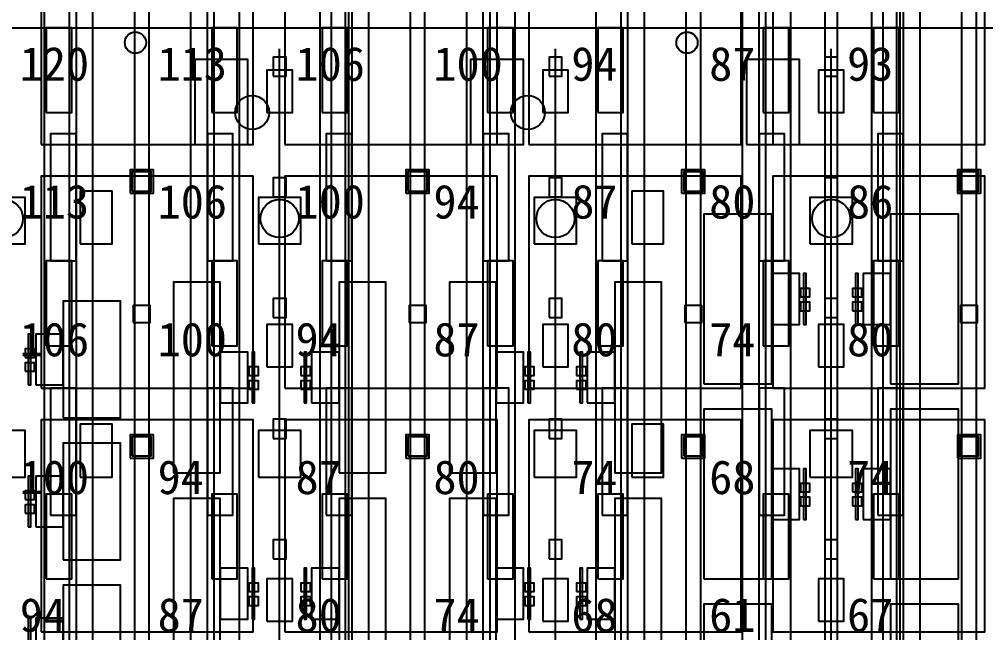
# Model space of a CAD drawing. Header units: metres. Extents: x -1640 to 1560, y -268 to 2338.
# Drawn here: x 212.48 to 258.03, y 934.46 to 963.4 of the extents above; entities that cross this region are included whole.
import ezdxf

# ---------------------------------------------------------------- set-up
doc = ezdxf.new("R2010")
doc.units = ezdxf.units.M
for name, color, linetype in [('1F_CHL', 4, 'Continuous'), ('1F_PUMP', 2, 'Continuous'), ('1F_SCR', 3, 'Continuous'), ('1F_STRUCT_COLUMN', 8, 'Continuous'), ('2F_CSF_LATERAL_RACK_CONCEPT', 9, 'Continuous'), ('2F_RFG', 5, 'Continuous'), ('2F_STRUCT_COLUMN', 8, 'Continuous'), ('2F_VMB', 6, 'Continuous'), ('3F_CLEANROOM_OVERHEAD_PIPE_DUCT_CONCEPT', 9, 'Continuous'), ('3F_CMP', 5, 'Continuous'), ('3F_EHS_EGRESS_DIST_M', 2, 'Continuous'), ('3F_EHS_EXTINGUISHER_HYDRANT_CABINET_CONCEPT', 1, 'Continuous'), ('3F_EHS_GAS_DETECTOR', 6, 'Continuous'), ('3F_EHS_SAFETY_SHOWER_EYEWASH_CONCEPT', 3, 'Continuous'), ('3F_FOUP', 5, 'Continuous'), ('3F_IMP', 1, 'Continuous'), ('3F_OHT', 9, 'Continuous'), ('3F_OHTV', 1, 'Continuous'), ('3F_STK', 3, 'Continuous'), ('3F_STRUCT_COLUMN', 8, 'Continuous'), ('3F_TBAR', 6, 'Continuous'), ('3F_WET', 6, 'Continuous'), ('4F_FFU', 1, 'Continuous'), ('4F_STRUCT_PLENUM_TRUSS_CONCEPT', 9, 'Continuous'), ('5F_CHL', 4, 'Continuous'), ('5F_PUMP', 2, 'Continuous'), ('5F_SCR', 3, 'Continuous'), ('5F_STRUCT_COLUMN', 8, 'Continuous'), ('6F_CSF_LATERAL_RACK_CONCEPT', 9, 'Continuous'), ('6F_RFG', 5, 'Continuous'), ('6F_STRUCT_COLUMN', 8, 'Continuous'), ('6F_VMB', 6, 'Continuous'), ('7F_CLEANROOM_OVERHEAD_PIPE_DUCT_CONCEPT', 9, 'Continuous'), ('7F_CMP', 5, 'Continuous'), ('7F_EHS_EGRESS_DIST_M', 2, 'Continuous'), ('7F_EHS_EXTINGUISHER_HYDRANT_CABINET_CONCEPT', 1, 'Continuous'), ('7F_EHS_GAS_DETECTOR', 6, 'Continuous'), ('7F_EHS_SAFETY_SHOWER_EYEWASH_CONCEPT', 3, 'Continuous'), ('7F_FOUP', 5, 'Continuous'), ('7F_IMP', 1, 'Continuous'), ('7F_OHT', 9, 'Continuous'), ('7F_OHTV', 1, 'Continuous'), ('7F_STK', 3, 'Continuous'), ('7F_STRUCT_COLUMN', 8, 'Continuous'), ('7F_TBAR', 6, 'Continuous'), ('7F_WET', 6, 'Continuous'), ('8F_FFU', 1, 'Continuous'), ('8F_STRUCT_PLENUM_TRUSS_CONCEPT', 9, 'Continuous'), ('EHS_TREATED_EXHAUST', 30, 'Continuous'), ('UTIL_PCW.R_CONCEPT', 1, 'Continuous'), ('UTIL_PCW.S_CONCEPT', 6, 'Continuous')]:
    doc.layers.add(name, color=color, linetype=linetype)

msp = doc.modelspace()

# ---------------------------------------------------------------- linework, layer by layer
at = {"layer": '1F_CHL'}
for points in [[(215.35, 952.8), (216.85, 952.8), (216.85, 955.3), (215.35, 955.3)], [(241.35, 952.8), (242.85, 952.8), (242.85, 955.3), (241.35, 955.3)], [(215.35, 941.8), (216.85, 941.8), (216.85, 944.3), (215.35, 944.3)], [(241.35, 941.8), (242.85, 941.8), (242.85, 944.3), (241.35, 944.3)]]:
    msp.add_lwpolyline(points, close=True, dxfattribs=at)
at = {"layer": '1F_PUMP'}
for points in [[(213.75, 959), (214.95, 959), (214.95, 963), (213.75, 963)], [(221.55, 959), (222.75, 959), (222.75, 963), (221.55, 963)], [(226.75, 959), (227.95, 959), (227.95, 963), (226.75, 963)], [(234.55, 959), (235.75, 959), (235.75, 963), (234.55, 963)], [(239.75, 959), (240.95, 959), (240.95, 963), (239.75, 963)], [(247.55, 959), (248.75, 959), (248.75, 963), (247.55, 963)], [(252.75, 959), (253.95, 959), (253.95, 963), (252.75, 963)], [(213.75, 948), (214.95, 948), (214.95, 952), (213.75, 952)], [(221.55, 948), (222.75, 948), (222.75, 952), (221.55, 952)], [(226.75, 948), (227.95, 948), (227.95, 952), (226.75, 952)], [(234.55, 948), (235.75, 948), (235.75, 952), (234.55, 952)], [(239.75, 948), (240.95, 948), (240.95, 952), (239.75, 952)], [(247.55, 948), (248.75, 948), (248.75, 952), (247.55, 952)], [(252.75, 948), (253.95, 948), (253.95, 952), (252.75, 952)], [(213.75, 937), (214.95, 937), (214.95, 941), (213.75, 941)], [(221.55, 937), (222.75, 937), (222.75, 941), (221.55, 941)], [(226.75, 937), (227.95, 937), (227.95, 941), (226.75, 941)], [(234.55, 937), (235.75, 937), (235.75, 941), (234.55, 941)], [(239.75, 937), (240.95, 937), (240.95, 941), (239.75, 941)], [(247.55, 937), (248.75, 937), (248.75, 941), (247.55, 941)], [(252.75, 937), (253.95, 937), (253.95, 941), (252.75, 941)]]:
    msp.add_lwpolyline(points, close=True, dxfattribs=at)
at = {"layer": '1F_SCR'}
for points in [[(210.75, 952.8), (212.75, 952.8), (212.75, 955), (210.75, 955)], [(223.75, 952.8), (225.75, 952.8), (225.75, 955), (223.75, 955)], [(236.75, 952.8), (238.75, 952.8), (238.75, 955), (236.75, 955)], [(249.75, 952.8), (251.75, 952.8), (251.75, 955), (249.75, 955)], [(210.75, 941.8), (212.75, 941.8), (212.75, 944), (210.75, 944)], [(223.75, 941.8), (225.75, 941.8), (225.75, 944), (223.75, 944)], [(236.75, 941.8), (238.75, 941.8), (238.75, 944), (236.75, 944)], [(249.75, 941.8), (251.75, 941.8), (251.75, 944), (249.75, 944)]]:
    msp.add_lwpolyline(points, close=True, dxfattribs=at)
at = {"layer": '1F_STRUCT_COLUMN'}
for points in [[(217.7, 955.2), (218.8, 955.2), (218.8, 956.3), (217.7, 956.3)], [(230.7, 955.2), (231.8, 955.2), (231.8, 956.3), (230.7, 956.3)], [(243.7, 955.2), (244.8, 955.2), (244.8, 956.3), (243.7, 956.3)], [(256.7, 955.2), (257.8, 955.2), (257.8, 956.3), (256.7, 956.3)], [(217.7, 942.7), (218.8, 942.7), (218.8, 943.8), (217.7, 943.8)], [(230.7, 942.7), (231.8, 942.7), (231.8, 943.8), (230.7, 943.8)], [(243.7, 942.7), (244.8, 942.7), (244.8, 943.8), (243.7, 943.8)], [(256.7, 942.7), (257.8, 942.7), (257.8, 943.8), (256.7, 943.8)]]:
    msp.add_lwpolyline(points, close=True, dxfattribs=at)
at = {"layer": '2F_CSF_LATERAL_RACK_CONCEPT'}
for points in [[(215.15, 891), (215.95, 891), (215.95, 1041), (215.15, 1041)], [(220.55, 891), (221.35, 891), (221.35, 1041), (220.55, 1041)], [(228.15, 891), (228.95, 891), (228.95, 1041), (228.15, 1041)], [(233.55, 891), (234.35, 891), (234.35, 1041), (233.55, 1041)], [(241.15, 891), (241.95, 891), (241.95, 1041), (241.15, 1041)], [(246.55, 891), (247.35, 891), (247.35, 1041), (246.55, 1041)], [(254.15, 891), (254.95, 891), (254.95, 1041), (254.15, 1041)]]:
    msp.add_lwpolyline(points, close=True, dxfattribs=at)
at = {"layer": '2F_RFG'}
for points in [[(213.95, 952), (215.15, 952), (215.15, 958), (213.95, 958)], [(221.35, 952), (222.55, 952), (222.55, 958), (221.35, 958)], [(226.95, 952), (228.15, 952), (228.15, 958), (226.95, 958)], [(234.35, 952), (235.55, 952), (235.55, 958), (234.35, 958)], [(239.95, 952), (241.15, 952), (241.15, 958), (239.95, 958)], [(247.35, 952), (248.55, 952), (248.55, 958), (247.35, 958)], [(252.95, 952), (254.15, 952), (254.15, 958), (252.95, 958)], [(213.95, 940), (215.15, 940), (215.15, 946), (213.95, 946)], [(221.35, 940), (222.55, 940), (222.55, 946), (221.35, 946)], [(226.95, 940), (228.15, 940), (228.15, 946), (226.95, 946)], [(234.35, 940), (235.55, 940), (235.55, 946), (234.35, 946)], [(239.95, 940), (241.15, 940), (241.15, 946), (239.95, 946)], [(247.35, 940), (248.55, 940), (248.55, 946), (247.35, 946)], [(252.95, 940), (254.15, 940), (254.15, 946), (252.95, 946)]]:
    msp.add_lwpolyline(points, close=True, dxfattribs=at)
at = {"layer": '2F_STRUCT_COLUMN'}
for points in [[(217.8, 955.3), (218.7, 955.3), (218.7, 956.2), (217.8, 956.2)], [(230.8, 955.3), (231.7, 955.3), (231.7, 956.2), (230.8, 956.2)], [(243.8, 955.3), (244.7, 955.3), (244.7, 956.2), (243.8, 956.2)], [(256.8, 955.3), (257.7, 955.3), (257.7, 956.2), (256.8, 956.2)], [(217.8, 942.8), (218.7, 942.8), (218.7, 943.7), (217.8, 943.7)], [(230.8, 942.8), (231.7, 942.8), (231.7, 943.7), (230.8, 943.7)], [(243.8, 942.8), (244.7, 942.8), (244.7, 943.7), (243.8, 943.7)], [(256.8, 942.8), (257.7, 942.8), (257.7, 943.7), (256.8, 943.7)]]:
    msp.add_lwpolyline(points, close=True, dxfattribs=at)
at = {"layer": '2F_VMB'}
for points in [[(224.15, 959), (225.35, 959), (225.35, 961), (224.15, 961)], [(237.15, 959), (238.35, 959), (238.35, 961), (237.15, 961)], [(250.15, 959), (251.35, 959), (251.35, 961), (250.15, 961)], [(224.15, 947), (225.35, 947), (225.35, 949), (224.15, 949)], [(237.15, 947), (238.35, 947), (238.35, 949), (237.15, 949)], [(250.15, 947), (251.35, 947), (251.35, 949), (250.15, 949)], [(224.15, 935), (225.35, 935), (225.35, 937), (224.15, 937)], [(237.15, 935), (238.35, 935), (238.35, 937), (237.15, 937)], [(250.15, 935), (251.35, 935), (251.35, 937), (250.15, 937)]]:
    msp.add_lwpolyline(points, close=True, dxfattribs=at)
at = {"layer": '3F_CLEANROOM_OVERHEAD_PIPE_DUCT_CONCEPT'}
for points in [[(213.65, 890), (214.85, 890), (214.85, 1042), (213.65, 1042)], [(221.65, 890), (222.85, 890), (222.85, 1042), (221.65, 1042)], [(226.65, 890), (227.85, 890), (227.85, 1042), (226.65, 1042)], [(234.65, 890), (235.85, 890), (235.85, 1042), (234.65, 1042)], [(239.65, 890), (240.85, 890), (240.85, 1042), (239.65, 1042)], [(247.65, 890), (248.85, 890), (248.85, 1042), (247.65, 1042)], [(252.65, 890), (253.85, 890), (253.85, 1042), (252.65, 1042)]]:
    msp.add_lwpolyline(points, close=True, dxfattribs=at)
at = {"layer": '3F_CMP'}
for points in [[(214.55, 944.6), (217.25, 944.6), (217.25, 950.1), (214.55, 950.1)], [(213.25, 946.15), (214.55, 946.15), (214.55, 948.55), (213.25, 948.55)], [(214.55, 937.9), (217.25, 937.9), (217.25, 943.4), (214.55, 943.4)], [(213.25, 939.45), (214.55, 939.45), (214.55, 941.85), (213.25, 941.85)], [(214.55, 931.2), (217.25, 931.2), (217.25, 936.7), (214.55, 936.7)], [(213.25, 932.75), (214.55, 932.75), (214.55, 935.15), (213.25, 935.15)]]:
    msp.add_lwpolyline(points, close=True, dxfattribs=at)
at = {"layer": '3F_EHS_EXTINGUISHER_HYDRANT_CABINET_CONCEPT'}
for centre in [(217.95, 962.3), (243.95, 962.3)]:
    msp.add_circle(centre, 0.5, dxfattribs=at)
at = {"layer": '3F_EHS_GAS_DETECTOR'}
for centre in [(211.75, 954), (224.75, 954), (237.75, 954), (250.75, 954)]:
    msp.add_circle(centre, 0.9, dxfattribs=at)
at = {"layer": '3F_EHS_SAFETY_SHOWER_EYEWASH_CONCEPT'}
for centre in [(223.45, 959), (236.45, 959)]:
    msp.add_circle(centre, 0.8, dxfattribs=at)
at = {"layer": '3F_FOUP'}
for points in [[(249.3, 950.3), (249.75, 950.3), (249.75, 950.7), (249.3, 950.7)], [(251.75, 950.3), (252.2, 950.3), (252.2, 950.7), (251.75, 950.7)], [(249.3, 949.65), (249.75, 949.65), (249.75, 950.05), (249.3, 950.05)], [(251.75, 949.65), (252.2, 949.65), (252.2, 950.05), (251.75, 950.05)], [(212.75, 947.45), (213.2, 947.45), (213.2, 947.85), (212.75, 947.85)], [(212.75, 946.8), (213.2, 946.8), (213.2, 947.2), (212.75, 947.2)], [(223.3, 946.6), (223.75, 946.6), (223.75, 947), (223.3, 947)], [(225.75, 946.6), (226.2, 946.6), (226.2, 947), (225.75, 947)], [(236.3, 946.6), (236.75, 946.6), (236.75, 947), (236.3, 947)], [(238.75, 946.6), (239.2, 946.6), (239.2, 947), (238.75, 947)], [(223.3, 945.95), (223.75, 945.95), (223.75, 946.35), (223.3, 946.35)], [(225.75, 945.95), (226.2, 945.95), (226.2, 946.35), (225.75, 946.35)], [(236.3, 945.95), (236.75, 945.95), (236.75, 946.35), (236.3, 946.35)], [(238.75, 945.95), (239.2, 945.95), (239.2, 946.35), (238.75, 946.35)], [(249.3, 941.1), (249.75, 941.1), (249.75, 941.5), (249.3, 941.5)], [(251.75, 941.1), (252.2, 941.1), (252.2, 941.5), (251.75, 941.5)], [(212.75, 940.75), (213.2, 940.75), (213.2, 941.15), (212.75, 941.15)], [(249.3, 940.45), (249.75, 940.45), (249.75, 940.85), (249.3, 940.85)], [(251.75, 940.45), (252.2, 940.45), (252.2, 940.85), (251.75, 940.85)], [(212.75, 940.1), (213.2, 940.1), (213.2, 940.5), (212.75, 940.5)], [(223.3, 936.4), (223.75, 936.4), (223.75, 936.8), (223.3, 936.8)], [(225.75, 936.4), (226.2, 936.4), (226.2, 936.8), (225.75, 936.8)], [(236.3, 936.4), (236.75, 936.4), (236.75, 936.8), (236.3, 936.8)], [(238.75, 936.4), (239.2, 936.4), (239.2, 936.8), (238.75, 936.8)], [(223.3, 935.75), (223.75, 935.75), (223.75, 936.15), (223.3, 936.15)], [(225.75, 935.75), (226.2, 935.75), (226.2, 936.15), (225.75, 936.15)], [(236.3, 935.75), (236.75, 935.75), (236.75, 936.15), (236.3, 936.15)], [(238.75, 935.75), (239.2, 935.75), (239.2, 936.15), (238.75, 936.15)]]:
    msp.add_lwpolyline(points, close=True, dxfattribs=at)
at = {"layer": '3F_IMP'}
for points in [[(244.75, 946.2), (247.95, 946.2), (247.95, 954.2), (244.75, 954.2)], [(253.55, 946.2), (256.75, 946.2), (256.75, 954.2), (253.55, 954.2)], [(247.95, 949), (249.25, 949), (249.25, 951.4), (247.95, 951.4)], [(252.25, 949), (253.55, 949), (253.55, 951.4), (252.25, 951.4)], [(244.75, 937), (247.95, 937), (247.95, 945), (244.75, 945)], [(253.55, 937), (256.75, 937), (256.75, 945), (253.55, 945)], [(247.95, 939.8), (249.25, 939.8), (249.25, 942.2), (247.95, 942.2)], [(252.25, 939.8), (253.55, 939.8), (253.55, 942.2), (252.25, 942.2)], [(244.75, 927.8), (247.95, 927.8), (247.95, 935.8), (244.75, 935.8)], [(253.55, 927.8), (256.75, 927.8), (256.75, 935.8), (253.55, 935.8)]]:
    msp.add_lwpolyline(points, close=True, dxfattribs=at)
at = {"layer": '3F_OHT'}
for p, q in [((224.75, 890), (224.75, 962)), ((237.75, 890), (237.75, 962)), ((250.75, 890), (250.75, 962))]:
    msp.add_line(p, q, dxfattribs=at)
at = {"layer": '3F_OHTV'}
for points in [[(224.45, 960.71), (225.05, 960.71), (225.05, 961.61), (224.45, 961.61)], [(237.45, 960.71), (238.05, 960.71), (238.05, 961.61), (237.45, 961.61)], [(250.45, 960.71), (251.05, 960.71), (251.05, 961.61), (250.45, 961.61)], [(224.45, 955.02), (225.05, 955.02), (225.05, 955.92), (224.45, 955.92)], [(237.45, 955.02), (238.05, 955.02), (238.05, 955.92), (237.45, 955.92)], [(250.45, 955.02), (251.05, 955.02), (251.05, 955.92), (250.45, 955.92)], [(224.45, 949.33), (225.05, 949.33), (225.05, 950.23), (224.45, 950.23)], [(237.45, 949.33), (238.05, 949.33), (238.05, 950.23), (237.45, 950.23)], [(250.45, 949.33), (251.05, 949.33), (251.05, 950.23), (250.45, 950.23)], [(224.45, 943.63), (225.05, 943.63), (225.05, 944.53), (224.45, 944.53)], [(237.45, 943.63), (238.05, 943.63), (238.05, 944.53), (237.45, 944.53)], [(250.45, 943.63), (251.05, 943.63), (251.05, 944.53), (250.45, 944.53)], [(224.45, 937.94), (225.05, 937.94), (225.05, 938.84), (224.45, 938.84)], [(237.45, 937.94), (238.05, 937.94), (238.05, 938.84), (237.45, 938.84)], [(250.45, 937.94), (251.05, 937.94), (251.05, 938.84), (250.45, 938.84)]]:
    msp.add_lwpolyline(points, close=True, dxfattribs=at)
at = {"layer": '3F_STK'}
for points in [[(220.75, 957.5), (223.25, 957.5), (223.25, 961.5), (220.75, 961.5)], [(233.75, 957.5), (236.25, 957.5), (236.25, 961.5), (233.75, 961.5)], [(246.75, 957.5), (249.25, 957.5), (249.25, 961.5), (246.75, 961.5)]]:
    msp.add_lwpolyline(points, close=True, dxfattribs=at)
at = {"layer": '3F_STRUCT_COLUMN'}
for points in [[(217.85, 949.1), (218.65, 949.1), (218.65, 949.9), (217.85, 949.9)], [(230.85, 949.1), (231.65, 949.1), (231.65, 949.9), (230.85, 949.9)], [(243.85, 949.1), (244.65, 949.1), (244.65, 949.9), (243.85, 949.9)], [(256.85, 949.1), (257.65, 949.1), (257.65, 949.9), (256.85, 949.9)]]:
    msp.add_lwpolyline(points, close=True, dxfattribs=at)
at = {"layer": '3F_TBAR'}
for points in [[(249.45, 949), (249.57, 949), (249.57, 951.4), (249.45, 951.4)], [(251.9, 949), (252.02, 949), (252.02, 951.4), (251.9, 951.4)], [(212.9, 946.15), (213.02, 946.15), (213.02, 948.55), (212.9, 948.55)], [(223.45, 945.3), (223.57, 945.3), (223.57, 947.7), (223.45, 947.7)], [(225.9, 945.3), (226.02, 945.3), (226.02, 947.7), (225.9, 947.7)], [(236.45, 945.3), (236.57, 945.3), (236.57, 947.7), (236.45, 947.7)], [(238.9, 945.3), (239.02, 945.3), (239.02, 947.7), (238.9, 947.7)], [(249.45, 939.8), (249.57, 939.8), (249.57, 942.2), (249.45, 942.2)], [(251.9, 939.8), (252.02, 939.8), (252.02, 942.2), (251.9, 942.2)], [(212.9, 939.45), (213.02, 939.45), (213.02, 941.85), (212.9, 941.85)], [(223.45, 935.1), (223.57, 935.1), (223.57, 937.5), (223.45, 937.5)], [(225.9, 935.1), (226.02, 935.1), (226.02, 937.5), (225.9, 937.5)], [(236.45, 935.1), (236.57, 935.1), (236.57, 937.5), (236.45, 937.5)], [(238.9, 935.1), (239.02, 935.1), (239.02, 937.5), (238.9, 937.5)], [(212.9, 932.75), (213.02, 932.75), (213.02, 935.15), (212.9, 935.15)]]:
    msp.add_lwpolyline(points, close=True, dxfattribs=at)
at = {"layer": '3F_WET'}
for points in [[(219.75, 942), (221.95, 942), (221.95, 951), (219.75, 951)], [(227.55, 942), (229.75, 942), (229.75, 951), (227.55, 951)], [(232.75, 942), (234.95, 942), (234.95, 951), (232.75, 951)], [(240.55, 942), (242.75, 942), (242.75, 951), (240.55, 951)], [(221.95, 945.3), (223.25, 945.3), (223.25, 947.7), (221.95, 947.7)], [(226.25, 945.3), (227.55, 945.3), (227.55, 947.7), (226.25, 947.7)], [(234.95, 945.3), (236.25, 945.3), (236.25, 947.7), (234.95, 947.7)], [(239.25, 945.3), (240.55, 945.3), (240.55, 947.7), (239.25, 947.7)], [(219.75, 931.8), (221.95, 931.8), (221.95, 940.8), (219.75, 940.8)], [(227.55, 931.8), (229.75, 931.8), (229.75, 940.8), (227.55, 940.8)], [(232.75, 931.8), (234.95, 931.8), (234.95, 940.8), (232.75, 940.8)], [(240.55, 931.8), (242.75, 931.8), (242.75, 940.8), (240.55, 940.8)], [(221.95, 935.1), (223.25, 935.1), (223.25, 937.5), (221.95, 937.5)], [(226.25, 935.1), (227.55, 935.1), (227.55, 937.5), (226.25, 937.5)], [(234.95, 935.1), (236.25, 935.1), (236.25, 937.5), (234.95, 937.5)], [(239.25, 935.1), (240.55, 935.1), (240.55, 937.5), (239.25, 937.5)]]:
    msp.add_lwpolyline(points, close=True, dxfattribs=at)
at = {"layer": '4F_FFU'}
for points in [[(213.5, 957.5), (223.5, 957.5), (223.5, 967.5), (213.5, 967.5)], [(225, 957.5), (235, 957.5), (235, 967.5), (225, 967.5)], [(236.5, 957.5), (246.5, 957.5), (246.5, 967.5), (236.5, 967.5)], [(248, 957.5), (258, 957.5), (258, 967.5), (248, 967.5)], [(213.5, 946), (223.5, 946), (223.5, 956), (213.5, 956)], [(225, 946), (235, 946), (235, 956), (225, 956)], [(236.5, 946), (246.5, 946), (246.5, 956), (236.5, 956)], [(248, 946), (258, 946), (258, 956), (248, 956)], [(213.5, 934.5), (223.5, 934.5), (223.5, 944.5), (213.5, 944.5)], [(225, 934.5), (235, 934.5), (235, 944.5), (225, 944.5)], [(236.5, 934.5), (246.5, 934.5), (246.5, 944.5), (236.5, 944.5)], [(248, 934.5), (258, 934.5), (258, 944.5), (248, 944.5)]]:
    msp.add_lwpolyline(points, close=True, dxfattribs=at)
at = {"layer": '4F_STRUCT_PLENUM_TRUSS_CONCEPT'}
for points in [[(217.9, 887), (218.6, 887), (218.6, 1045), (217.9, 1045)], [(230.9, 887), (231.6, 887), (231.6, 1045), (230.9, 1045)], [(243.9, 887), (244.6, 887), (244.6, 1045), (243.9, 1045)], [(256.9, 887), (257.6, 887), (257.6, 1045), (256.9, 1045)]]:
    msp.add_lwpolyline(points, close=True, dxfattribs=at)
at = {"layer": '5F_CHL'}
for points in [[(215.35, 952.8), (216.85, 952.8), (216.85, 955.3), (215.35, 955.3)], [(241.35, 952.8), (242.85, 952.8), (242.85, 955.3), (241.35, 955.3)], [(215.35, 941.8), (216.85, 941.8), (216.85, 944.3), (215.35, 944.3)], [(241.35, 941.8), (242.85, 941.8), (242.85, 944.3), (241.35, 944.3)]]:
    msp.add_lwpolyline(points, close=True, dxfattribs=at)
at = {"layer": '5F_PUMP'}
for points in [[(213.75, 959), (214.95, 959), (214.95, 963), (213.75, 963)], [(221.55, 959), (222.75, 959), (222.75, 963), (221.55, 963)], [(226.75, 959), (227.95, 959), (227.95, 963), (226.75, 963)], [(234.55, 959), (235.75, 959), (235.75, 963), (234.55, 963)], [(239.75, 959), (240.95, 959), (240.95, 963), (239.75, 963)], [(247.55, 959), (248.75, 959), (248.75, 963), (247.55, 963)], [(252.75, 959), (253.95, 959), (253.95, 963), (252.75, 963)], [(213.75, 948), (214.95, 948), (214.95, 952), (213.75, 952)], [(221.55, 948), (222.75, 948), (222.75, 952), (221.55, 952)], [(226.75, 948), (227.95, 948), (227.95, 952), (226.75, 952)], [(234.55, 948), (235.75, 948), (235.75, 952), (234.55, 952)], [(239.75, 948), (240.95, 948), (240.95, 952), (239.75, 952)], [(247.55, 948), (248.75, 948), (248.75, 952), (247.55, 952)], [(252.75, 948), (253.95, 948), (253.95, 952), (252.75, 952)], [(213.75, 937), (214.95, 937), (214.95, 941), (213.75, 941)], [(221.55, 937), (222.75, 937), (222.75, 941), (221.55, 941)], [(226.75, 937), (227.95, 937), (227.95, 941), (226.75, 941)], [(234.55, 937), (235.75, 937), (235.75, 941), (234.55, 941)], [(239.75, 937), (240.95, 937), (240.95, 941), (239.75, 941)], [(247.55, 937), (248.75, 937), (248.75, 941), (247.55, 941)], [(252.75, 937), (253.95, 937), (253.95, 941), (252.75, 941)]]:
    msp.add_lwpolyline(points, close=True, dxfattribs=at)
at = {"layer": '5F_SCR'}
for points in [[(210.75, 952.8), (212.75, 952.8), (212.75, 955), (210.75, 955)], [(223.75, 952.8), (225.75, 952.8), (225.75, 955), (223.75, 955)], [(236.75, 952.8), (238.75, 952.8), (238.75, 955), (236.75, 955)], [(249.75, 952.8), (251.75, 952.8), (251.75, 955), (249.75, 955)], [(210.75, 941.8), (212.75, 941.8), (212.75, 944), (210.75, 944)], [(223.75, 941.8), (225.75, 941.8), (225.75, 944), (223.75, 944)], [(236.75, 941.8), (238.75, 941.8), (238.75, 944), (236.75, 944)], [(249.75, 941.8), (251.75, 941.8), (251.75, 944), (249.75, 944)]]:
    msp.add_lwpolyline(points, close=True, dxfattribs=at)
at = {"layer": '5F_STRUCT_COLUMN'}
for points in [[(217.7, 955.2), (218.8, 955.2), (218.8, 956.3), (217.7, 956.3)], [(230.7, 955.2), (231.8, 955.2), (231.8, 956.3), (230.7, 956.3)], [(243.7, 955.2), (244.8, 955.2), (244.8, 956.3), (243.7, 956.3)], [(256.7, 955.2), (257.8, 955.2), (257.8, 956.3), (256.7, 956.3)], [(217.7, 942.7), (218.8, 942.7), (218.8, 943.8), (217.7, 943.8)], [(230.7, 942.7), (231.8, 942.7), (231.8, 943.8), (230.7, 943.8)], [(243.7, 942.7), (244.8, 942.7), (244.8, 943.8), (243.7, 943.8)], [(256.7, 942.7), (257.8, 942.7), (257.8, 943.8), (256.7, 943.8)]]:
    msp.add_lwpolyline(points, close=True, dxfattribs=at)
at = {"layer": '6F_CSF_LATERAL_RACK_CONCEPT'}
for points in [[(215.15, 891), (215.95, 891), (215.95, 1041), (215.15, 1041)], [(220.55, 891), (221.35, 891), (221.35, 1041), (220.55, 1041)], [(228.15, 891), (228.95, 891), (228.95, 1041), (228.15, 1041)], [(233.55, 891), (234.35, 891), (234.35, 1041), (233.55, 1041)], [(241.15, 891), (241.95, 891), (241.95, 1041), (241.15, 1041)], [(246.55, 891), (247.35, 891), (247.35, 1041), (246.55, 1041)], [(254.15, 891), (254.95, 891), (254.95, 1041), (254.15, 1041)]]:
    msp.add_lwpolyline(points, close=True, dxfattribs=at)
at = {"layer": '6F_RFG'}
for points in [[(213.95, 952), (215.15, 952), (215.15, 958), (213.95, 958)], [(221.35, 952), (222.55, 952), (222.55, 958), (221.35, 958)], [(226.95, 952), (228.15, 952), (228.15, 958), (226.95, 958)], [(234.35, 952), (235.55, 952), (235.55, 958), (234.35, 958)], [(239.95, 952), (241.15, 952), (241.15, 958), (239.95, 958)], [(247.35, 952), (248.55, 952), (248.55, 958), (247.35, 958)], [(252.95, 952), (254.15, 952), (254.15, 958), (252.95, 958)], [(213.95, 940), (215.15, 940), (215.15, 946), (213.95, 946)], [(221.35, 940), (222.55, 940), (222.55, 946), (221.35, 946)], [(226.95, 940), (228.15, 940), (228.15, 946), (226.95, 946)], [(234.35, 940), (235.55, 940), (235.55, 946), (234.35, 946)], [(239.95, 940), (241.15, 940), (241.15, 946), (239.95, 946)], [(247.35, 940), (248.55, 940), (248.55, 946), (247.35, 946)], [(252.95, 940), (254.15, 940), (254.15, 946), (252.95, 946)]]:
    msp.add_lwpolyline(points, close=True, dxfattribs=at)
at = {"layer": '6F_STRUCT_COLUMN'}
for points in [[(217.8, 955.3), (218.7, 955.3), (218.7, 956.2), (217.8, 956.2)], [(230.8, 955.3), (231.7, 955.3), (231.7, 956.2), (230.8, 956.2)], [(243.8, 955.3), (244.7, 955.3), (244.7, 956.2), (243.8, 956.2)], [(256.8, 955.3), (257.7, 955.3), (257.7, 956.2), (256.8, 956.2)], [(217.8, 942.8), (218.7, 942.8), (218.7, 943.7), (217.8, 943.7)], [(230.8, 942.8), (231.7, 942.8), (231.7, 943.7), (230.8, 943.7)], [(243.8, 942.8), (244.7, 942.8), (244.7, 943.7), (243.8, 943.7)], [(256.8, 942.8), (257.7, 942.8), (257.7, 943.7), (256.8, 943.7)]]:
    msp.add_lwpolyline(points, close=True, dxfattribs=at)
at = {"layer": '6F_VMB'}
for points in [[(224.15, 959), (225.35, 959), (225.35, 961), (224.15, 961)], [(237.15, 959), (238.35, 959), (238.35, 961), (237.15, 961)], [(250.15, 959), (251.35, 959), (251.35, 961), (250.15, 961)], [(224.15, 947), (225.35, 947), (225.35, 949), (224.15, 949)], [(237.15, 947), (238.35, 947), (238.35, 949), (237.15, 949)], [(250.15, 947), (251.35, 947), (251.35, 949), (250.15, 949)], [(224.15, 935), (225.35, 935), (225.35, 937), (224.15, 937)], [(237.15, 935), (238.35, 935), (238.35, 937), (237.15, 937)], [(250.15, 935), (251.35, 935), (251.35, 937), (250.15, 937)]]:
    msp.add_lwpolyline(points, close=True, dxfattribs=at)
at = {"layer": '7F_CLEANROOM_OVERHEAD_PIPE_DUCT_CONCEPT'}
for points in [[(213.65, 890), (214.85, 890), (214.85, 1042), (213.65, 1042)], [(221.65, 890), (222.85, 890), (222.85, 1042), (221.65, 1042)], [(226.65, 890), (227.85, 890), (227.85, 1042), (226.65, 1042)], [(234.65, 890), (235.85, 890), (235.85, 1042), (234.65, 1042)], [(239.65, 890), (240.85, 890), (240.85, 1042), (239.65, 1042)], [(247.65, 890), (248.85, 890), (248.85, 1042), (247.65, 1042)], [(252.65, 890), (253.85, 890), (253.85, 1042), (252.65, 1042)]]:
    msp.add_lwpolyline(points, close=True, dxfattribs=at)
at = {"layer": '7F_CMP'}
for points in [[(214.55, 944.6), (217.25, 944.6), (217.25, 950.1), (214.55, 950.1)], [(213.25, 946.15), (214.55, 946.15), (214.55, 948.55), (213.25, 948.55)], [(214.55, 937.9), (217.25, 937.9), (217.25, 943.4), (214.55, 943.4)], [(213.25, 939.45), (214.55, 939.45), (214.55, 941.85), (213.25, 941.85)], [(214.55, 931.2), (217.25, 931.2), (217.25, 936.7), (214.55, 936.7)], [(213.25, 932.75), (214.55, 932.75), (214.55, 935.15), (213.25, 935.15)]]:
    msp.add_lwpolyline(points, close=True, dxfattribs=at)
at = {"layer": '7F_EHS_EXTINGUISHER_HYDRANT_CABINET_CONCEPT'}
for centre in [(217.95, 962.3), (243.95, 962.3)]:
    msp.add_circle(centre, 0.5, dxfattribs=at)
at = {"layer": '7F_EHS_GAS_DETECTOR'}
for centre in [(211.75, 954), (224.75, 954), (237.75, 954), (250.75, 954)]:
    msp.add_circle(centre, 0.9, dxfattribs=at)
at = {"layer": '7F_EHS_SAFETY_SHOWER_EYEWASH_CONCEPT'}
for centre in [(223.45, 959), (236.45, 959)]:
    msp.add_circle(centre, 0.8, dxfattribs=at)
at = {"layer": '7F_FOUP'}
for points in [[(249.3, 950.3), (249.75, 950.3), (249.75, 950.7), (249.3, 950.7)], [(251.75, 950.3), (252.2, 950.3), (252.2, 950.7), (251.75, 950.7)], [(249.3, 949.65), (249.75, 949.65), (249.75, 950.05), (249.3, 950.05)], [(251.75, 949.65), (252.2, 949.65), (252.2, 950.05), (251.75, 950.05)], [(212.75, 947.45), (213.2, 947.45), (213.2, 947.85), (212.75, 947.85)], [(212.75, 946.8), (213.2, 946.8), (213.2, 947.2), (212.75, 947.2)], [(223.3, 946.6), (223.75, 946.6), (223.75, 947), (223.3, 947)], [(225.75, 946.6), (226.2, 946.6), (226.2, 947), (225.75, 947)], [(236.3, 946.6), (236.75, 946.6), (236.75, 947), (236.3, 947)], [(238.75, 946.6), (239.2, 946.6), (239.2, 947), (238.75, 947)], [(223.3, 945.95), (223.75, 945.95), (223.75, 946.35), (223.3, 946.35)], [(225.75, 945.95), (226.2, 945.95), (226.2, 946.35), (225.75, 946.35)], [(236.3, 945.95), (236.75, 945.95), (236.75, 946.35), (236.3, 946.35)], [(238.75, 945.95), (239.2, 945.95), (239.2, 946.35), (238.75, 946.35)], [(249.3, 941.1), (249.75, 941.1), (249.75, 941.5), (249.3, 941.5)], [(251.75, 941.1), (252.2, 941.1), (252.2, 941.5), (251.75, 941.5)], [(212.75, 940.75), (213.2, 940.75), (213.2, 941.15), (212.75, 941.15)], [(249.3, 940.45), (249.75, 940.45), (249.75, 940.85), (249.3, 940.85)], [(251.75, 940.45), (252.2, 940.45), (252.2, 940.85), (251.75, 940.85)], [(212.75, 940.1), (213.2, 940.1), (213.2, 940.5), (212.75, 940.5)], [(223.3, 936.4), (223.75, 936.4), (223.75, 936.8), (223.3, 936.8)], [(225.75, 936.4), (226.2, 936.4), (226.2, 936.8), (225.75, 936.8)], [(236.3, 936.4), (236.75, 936.4), (236.75, 936.8), (236.3, 936.8)], [(238.75, 936.4), (239.2, 936.4), (239.2, 936.8), (238.75, 936.8)], [(223.3, 935.75), (223.75, 935.75), (223.75, 936.15), (223.3, 936.15)], [(225.75, 935.75), (226.2, 935.75), (226.2, 936.15), (225.75, 936.15)], [(236.3, 935.75), (236.75, 935.75), (236.75, 936.15), (236.3, 936.15)], [(238.75, 935.75), (239.2, 935.75), (239.2, 936.15), (238.75, 936.15)]]:
    msp.add_lwpolyline(points, close=True, dxfattribs=at)
at = {"layer": '7F_IMP'}
for points in [[(244.75, 946.2), (247.95, 946.2), (247.95, 954.2), (244.75, 954.2)], [(253.55, 946.2), (256.75, 946.2), (256.75, 954.2), (253.55, 954.2)], [(247.95, 949), (249.25, 949), (249.25, 951.4), (247.95, 951.4)], [(252.25, 949), (253.55, 949), (253.55, 951.4), (252.25, 951.4)], [(244.75, 937), (247.95, 937), (247.95, 945), (244.75, 945)], [(253.55, 937), (256.75, 937), (256.75, 945), (253.55, 945)], [(247.95, 939.8), (249.25, 939.8), (249.25, 942.2), (247.95, 942.2)], [(252.25, 939.8), (253.55, 939.8), (253.55, 942.2), (252.25, 942.2)], [(244.75, 927.8), (247.95, 927.8), (247.95, 935.8), (244.75, 935.8)], [(253.55, 927.8), (256.75, 927.8), (256.75, 935.8), (253.55, 935.8)]]:
    msp.add_lwpolyline(points, close=True, dxfattribs=at)
at = {"layer": '7F_OHT'}
for p, q in [((224.75, 890), (224.75, 962)), ((237.75, 890), (237.75, 962)), ((250.75, 890), (250.75, 962))]:
    msp.add_line(p, q, dxfattribs=at)
at = {"layer": '7F_OHTV'}
for points in [[(224.45, 960.71), (225.05, 960.71), (225.05, 961.61), (224.45, 961.61)], [(237.45, 960.71), (238.05, 960.71), (238.05, 961.61), (237.45, 961.61)], [(250.45, 960.71), (251.05, 960.71), (251.05, 961.61), (250.45, 961.61)], [(224.45, 955.02), (225.05, 955.02), (225.05, 955.92), (224.45, 955.92)], [(237.45, 955.02), (238.05, 955.02), (238.05, 955.92), (237.45, 955.92)], [(250.45, 955.02), (251.05, 955.02), (251.05, 955.92), (250.45, 955.92)], [(224.45, 949.33), (225.05, 949.33), (225.05, 950.23), (224.45, 950.23)], [(237.45, 949.33), (238.05, 949.33), (238.05, 950.23), (237.45, 950.23)], [(250.45, 949.33), (251.05, 949.33), (251.05, 950.23), (250.45, 950.23)], [(224.45, 943.63), (225.05, 943.63), (225.05, 944.53), (224.45, 944.53)], [(237.45, 943.63), (238.05, 943.63), (238.05, 944.53), (237.45, 944.53)], [(250.45, 943.63), (251.05, 943.63), (251.05, 944.53), (250.45, 944.53)], [(224.45, 937.94), (225.05, 937.94), (225.05, 938.84), (224.45, 938.84)], [(237.45, 937.94), (238.05, 937.94), (238.05, 938.84), (237.45, 938.84)], [(250.45, 937.94), (251.05, 937.94), (251.05, 938.84), (250.45, 938.84)]]:
    msp.add_lwpolyline(points, close=True, dxfattribs=at)
at = {"layer": '7F_STK'}
for points in [[(220.75, 957.5), (223.25, 957.5), (223.25, 961.5), (220.75, 961.5)], [(233.75, 957.5), (236.25, 957.5), (236.25, 961.5), (233.75, 961.5)], [(246.75, 957.5), (249.25, 957.5), (249.25, 961.5), (246.75, 961.5)]]:
    msp.add_lwpolyline(points, close=True, dxfattribs=at)
at = {"layer": '7F_STRUCT_COLUMN'}
for points in [[(217.85, 949.1), (218.65, 949.1), (218.65, 949.9), (217.85, 949.9)], [(230.85, 949.1), (231.65, 949.1), (231.65, 949.9), (230.85, 949.9)], [(243.85, 949.1), (244.65, 949.1), (244.65, 949.9), (243.85, 949.9)], [(256.85, 949.1), (257.65, 949.1), (257.65, 949.9), (256.85, 949.9)]]:
    msp.add_lwpolyline(points, close=True, dxfattribs=at)
at = {"layer": '7F_TBAR'}
for points in [[(249.45, 949), (249.57, 949), (249.57, 951.4), (249.45, 951.4)], [(251.9, 949), (252.02, 949), (252.02, 951.4), (251.9, 951.4)], [(212.9, 946.15), (213.02, 946.15), (213.02, 948.55), (212.9, 948.55)], [(223.45, 945.3), (223.57, 945.3), (223.57, 947.7), (223.45, 947.7)], [(225.9, 945.3), (226.02, 945.3), (226.02, 947.7), (225.9, 947.7)], [(236.45, 945.3), (236.57, 945.3), (236.57, 947.7), (236.45, 947.7)], [(238.9, 945.3), (239.02, 945.3), (239.02, 947.7), (238.9, 947.7)], [(249.45, 939.8), (249.57, 939.8), (249.57, 942.2), (249.45, 942.2)], [(251.9, 939.8), (252.02, 939.8), (252.02, 942.2), (251.9, 942.2)], [(212.9, 939.45), (213.02, 939.45), (213.02, 941.85), (212.9, 941.85)], [(223.45, 935.1), (223.57, 935.1), (223.57, 937.5), (223.45, 937.5)], [(225.9, 935.1), (226.02, 935.1), (226.02, 937.5), (225.9, 937.5)], [(236.45, 935.1), (236.57, 935.1), (236.57, 937.5), (236.45, 937.5)], [(238.9, 935.1), (239.02, 935.1), (239.02, 937.5), (238.9, 937.5)], [(212.9, 932.75), (213.02, 932.75), (213.02, 935.15), (212.9, 935.15)]]:
    msp.add_lwpolyline(points, close=True, dxfattribs=at)
at = {"layer": '7F_WET'}
for points in [[(219.75, 942), (221.95, 942), (221.95, 951), (219.75, 951)], [(227.55, 942), (229.75, 942), (229.75, 951), (227.55, 951)], [(232.75, 942), (234.95, 942), (234.95, 951), (232.75, 951)], [(240.55, 942), (242.75, 942), (242.75, 951), (240.55, 951)], [(221.95, 945.3), (223.25, 945.3), (223.25, 947.7), (221.95, 947.7)], [(226.25, 945.3), (227.55, 945.3), (227.55, 947.7), (226.25, 947.7)], [(234.95, 945.3), (236.25, 945.3), (236.25, 947.7), (234.95, 947.7)], [(239.25, 945.3), (240.55, 945.3), (240.55, 947.7), (239.25, 947.7)], [(219.75, 931.8), (221.95, 931.8), (221.95, 940.8), (219.75, 940.8)], [(227.55, 931.8), (229.75, 931.8), (229.75, 940.8), (227.55, 940.8)], [(232.75, 931.8), (234.95, 931.8), (234.95, 940.8), (232.75, 940.8)], [(240.55, 931.8), (242.75, 931.8), (242.75, 940.8), (240.55, 940.8)], [(221.95, 935.1), (223.25, 935.1), (223.25, 937.5), (221.95, 937.5)], [(226.25, 935.1), (227.55, 935.1), (227.55, 937.5), (226.25, 937.5)], [(234.95, 935.1), (236.25, 935.1), (236.25, 937.5), (234.95, 937.5)], [(239.25, 935.1), (240.55, 935.1), (240.55, 937.5), (239.25, 937.5)]]:
    msp.add_lwpolyline(points, close=True, dxfattribs=at)
at = {"layer": '8F_FFU'}
for points in [[(213.5, 957.5), (223.5, 957.5), (223.5, 967.5), (213.5, 967.5)], [(225, 957.5), (235, 957.5), (235, 967.5), (225, 967.5)], [(236.5, 957.5), (246.5, 957.5), (246.5, 967.5), (236.5, 967.5)], [(248, 957.5), (258, 957.5), (258, 967.5), (248, 967.5)], [(213.5, 946), (223.5, 946), (223.5, 956), (213.5, 956)], [(225, 946), (235, 946), (235, 956), (225, 956)], [(236.5, 946), (246.5, 946), (246.5, 956), (236.5, 956)], [(248, 946), (258, 946), (258, 956), (248, 956)], [(213.5, 934.5), (223.5, 934.5), (223.5, 944.5), (213.5, 944.5)], [(225, 934.5), (235, 934.5), (235, 944.5), (225, 944.5)], [(236.5, 934.5), (246.5, 934.5), (246.5, 944.5), (236.5, 944.5)], [(248, 934.5), (258, 934.5), (258, 944.5), (248, 944.5)]]:
    msp.add_lwpolyline(points, close=True, dxfattribs=at)
at = {"layer": '8F_STRUCT_PLENUM_TRUSS_CONCEPT'}
for points in [[(217.9, 887), (218.6, 887), (218.6, 1045), (217.9, 1045)], [(230.9, 887), (231.6, 887), (231.6, 1045), (230.9, 1045)], [(243.9, 887), (244.6, 887), (244.6, 1045), (243.9, 1045)], [(256.9, 887), (257.6, 887), (257.6, 1045), (256.9, 1045)]]:
    msp.add_lwpolyline(points, close=True, dxfattribs=at)
at = {"layer": 'EHS_TREATED_EXHAUST'}
msp.add_lwpolyline([(250.45, 891), (251.05, 891), (251.05, 1053), (250.45, 1053)], close=True, dxfattribs=at)
msp.add_lwpolyline([(250.45, 891), (251.05, 891), (251.05, 1053), (250.45, 1053)], close=True, dxfattribs=at)
at = {"layer": 'UTIL_PCW.R_CONCEPT'}
for p, q in [((228.005, 892.77), (228.005, 1039.22)), ((228.005, 892.77), (228.005, 1039.22)), ((254.005, 892.77), (254.005, 1039.22)), ((254.005, 892.77), (254.005, 1039.22))]:
    msp.add_line(p, q, dxfattribs=at)
at = {"layer": 'UTIL_PCW.S_CONCEPT'}
for p, q in [((227.195, 892.77), (227.195, 1039.22)), ((227.195, 892.77), (227.195, 1039.22)), ((253.195, 892.77), (253.195, 1039.22)), ((253.195, 892.77), (253.195, 1039.22)), ((-277.4, 963), (286.4, 963)), ((-277.4, 963), (286.4, 963))]:
    msp.add_line(p, q, dxfattribs=at)

# ---------------------------------------------------------------- texts
at = {"layer": '3F_EHS_EGRESS_DIST_M'}
for s, p in [('120', (212.5, 960.5)), ('113', (219, 960.5)), ('106', (225.5, 960.5)), ('100', (232, 960.5)), ('94', (238.5, 960.5)), ('87', (245, 960.5)), ('93', (251.5, 960.5)), ('113', (212.5, 954)), ('106', (219, 954)), ('100', (225.5, 954)), ('94', (232, 954)), ('87', (238.5, 954)), ('80', (245, 954)), ('86', (251.5, 954)), ('106', (212.5, 947.5)), ('100', (219, 947.5)), ('94', (225.5, 947.5)), ('87', (232, 947.5)), ('80', (238.5, 947.5)), ('74', (245, 947.5)), ('80', (251.5, 947.5)), ('100', (212.5, 941)), ('94', (219, 941)), ('87', (225.5, 941)), ('80', (232, 941)), ('74', (238.5, 941)), ('68', (245, 941)), ('74', (251.5, 941)), ('94', (212.5, 934.5)), ('87', (219, 934.5)), ('80', (225.5, 934.5)), ('74', (232, 934.5)), ('68', (238.5, 934.5)), ('61', (245, 934.5)), ('67', (251.5, 934.5))]:
    msp.add_text(s, height=1.6, dxfattribs=at).set_placement(p)
at = {"layer": '7F_EHS_EGRESS_DIST_M'}
for s, p in [('120', (212.5, 960.5)), ('113', (219, 960.5)), ('106', (225.5, 960.5)), ('100', (232, 960.5)), ('94', (238.5, 960.5)), ('87', (245, 960.5)), ('93', (251.5, 960.5)), ('113', (212.5, 954)), ('106', (219, 954)), ('100', (225.5, 954)), ('94', (232, 954)), ('87', (238.5, 954)), ('80', (245, 954)), ('86', (251.5, 954)), ('106', (212.5, 947.5)), ('100', (219, 947.5)), ('94', (225.5, 947.5)), ('87', (232, 947.5)), ('80', (238.5, 947.5)), ('74', (245, 947.5)), ('80', (251.5, 947.5)), ('100', (212.5, 941)), ('94', (219, 941)), ('87', (225.5, 941)), ('80', (232, 941)), ('74', (238.5, 941)), ('68', (245, 941)), ('74', (251.5, 941)), ('94', (212.5, 934.5)), ('87', (219, 934.5)), ('80', (225.5, 934.5)), ('74', (232, 934.5)), ('68', (238.5, 934.5)), ('61', (245, 934.5)), ('67', (251.5, 934.5))]:
    msp.add_text(s, height=1.6, dxfattribs=at).set_placement(p)

doc.saveas('drawing.dxf')
